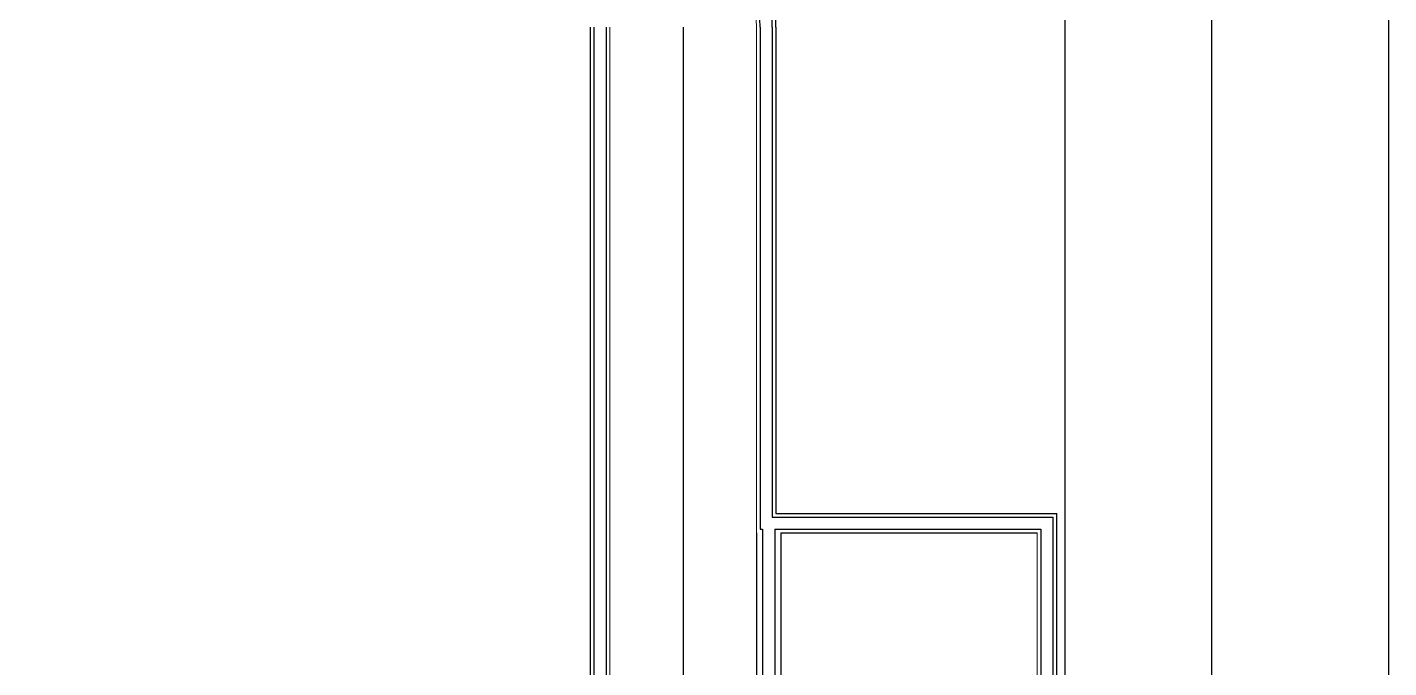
# Model space of a CAD drawing. Header units: millimetres. Extents: x 0 to 153097, y 17753 to 125268.
# Drawn here: x 66502 to 69847, y 63772 to 65347 of the extents above; entities that cross this region are included whole.
import ezdxf

# ---------------------------------------------------------------- set-up
doc = ezdxf.new("R2010")
doc.units = ezdxf.units.MM
doc.header["$LTSCALE"] = 50
doc.linetypes.add('CENTER', pattern=[2, 1.25, -0.25, 0.25, -0.25])
for name, color, linetype in [('1', 7, 'Continuous'), ('C_CEN', 1, 'CENTER'), ('SITE BOUNDARY-AP', 4, 'xxx'), ('TAN-TIT', 30, 'Continuous'), ('나중에 삭제', 7, 'Continuous')]:
    doc.layers.add(name, color=color, linetype=linetype)
doc.layers.add('DITCH', color=7, linetype='Continuous', lineweight=0)
doc.layers.add('ROAD', color=4, linetype='Continuous', lineweight=0)
doc.styles.get("Standard").update_dxf_attribs({"font": 'romans.shx', "width": 0.75, "bigfont": 'whgtxt.shx'})
doc.linetypes.add('xxx', pattern='A,0.25,-0.022286,["xxx",Standard,S=0.1,R=0,X=0,Y=-0.035957],-0.221744', length=0.49403)

# ---------------------------------------------------------------- blocks, each defined once
blk = doc.blocks.new('BORDER')
at = {"layer": 'TAN-TIT'}
blk.add_line((232823, 3520), (232823, 164680), dxfattribs=at)
at = {"layer": '나중에 삭제', "color": 30, "lineweight": 0}
blk.add_line((232823, 133841), (232823, 164680), dxfattribs=at)
blk = doc.blocks.new('KEY PLAN_NEW')
at = {"layer": 'C_CEN', "color": 253, "linetype": 'CENTER', "lineweight": -3, "ltscale": 10}
blk.add_line((-577.9, -603.5), (-577.9, -1871.9), dxfattribs=at)
at = {"layer": 'DITCH', "color": 253, "lineweight": -3}
for p, q in [((-653.9, -603.5), (-653.9, -1871.9)), ((-650.9, -603.5), (-650.9, -1871.9)), ((-640.9, -603.5), (-640.9, -1871.9)), ((-514.9, -603.5), (-514.9, -1014.9)), ((-504.9, -603.5), (-504.9, -1004.9)), ((-501.9, -603.5), (-501.9, -1001.9)), ((-501.9, -1001.9), (-271.9, -1001.9)), ((-271.9, -1887.9), (-271.9, -1001.9)), ((-504.9, -1004.9), (-274.9, -1004.9)), ((-274.9, -1884.9), (-274.9, -1004.9)), ((-514.9, -1014.9), (-512.9, -1014.9)), ((-512.9, -1014.9), (-512.9, -1874.9)), ((-512.9, -1014.9), (-512.9, -1874.9)), ((-502.9, -1014.9), (-502.9, -1874.9)), ((-502.9, -1014.9), (-502.9, -1874.9)), ((-502.9, -1014.9), (-284.9, -1014.9)), ((-284.9, -1014.9), (-284.9, -1874.9))]:
    blk.add_line(p, q, dxfattribs=at)
for radius in [268, 265, 255]:
    blk.add_arc((-769.9, -603.5), radius, 0, 90, dxfattribs=at)
at = {"layer": 'ROAD', "color": 253}
for p, q in [((-637.9, -603.5), (-637.9, -1871.9)), ((-517.9, -603.5), (-517.9, -1017.9)), ((-287.9, -1017.9), (-287.9, -1871.9))]:
    blk.add_line(p, q, dxfattribs=at)
at = {"layer": 'ROAD', "color": 253, "lineweight": -3}
for p, q in [((-517.9, -1017.9), (-517.9, -1871.9)), ((-497.9, -1017.9), (-497.9, -1871.9)), ((-497.9, -1017.9), (-287.9, -1017.9))]:
    blk.add_line(p, q, dxfattribs=at)
at = {"layer": 'ROAD', "color": 253}
blk.add_arc((-769.9, -603.5), 252, 0, 90, dxfattribs=at)
at = {"layer": 'SITE BOUNDARY-AP', "color": 253, "linetype": 'Continuous', "ltscale": 10000, "flags": 128}
for points in [[(-1643.9, -2144.6), (-1643.9, -2344.4), (-145, -2344.4), (-145, -180.4), (-1644.1, -172.6), (-1643.9, -307.5)], [(-1523.2, -2224.4), (-265, -2224.4), (-265, -299.7), (-1523.9, -293.3), (-1523.8, -307.5)]]:
    blk.add_lwpolyline(points, dxfattribs=at)
at = {"layer": 'TAN-TIT'}
blk.add_lwpolyline([(-3958.6, -3083.9), (0, -3083.9), (0, 0), (-3958.6, 0)], close=True, dxfattribs=at)

msp = doc.modelspace()

# ---------------------------------------------------------------- block references
at = {"xscale": 3, "yscale": 3, "zscale": 3}
msp.add_blockref('KEY PLAN_NEW', (69847.03, 67157.06), dxfattribs=at)
at = {"layer": '1', "xscale": 0.3, "yscale": 0.3, "zscale": 0.3}
msp.add_blockref('BORDER', (0, 17753.06), dxfattribs=at)

doc.saveas('drawing.dxf')
